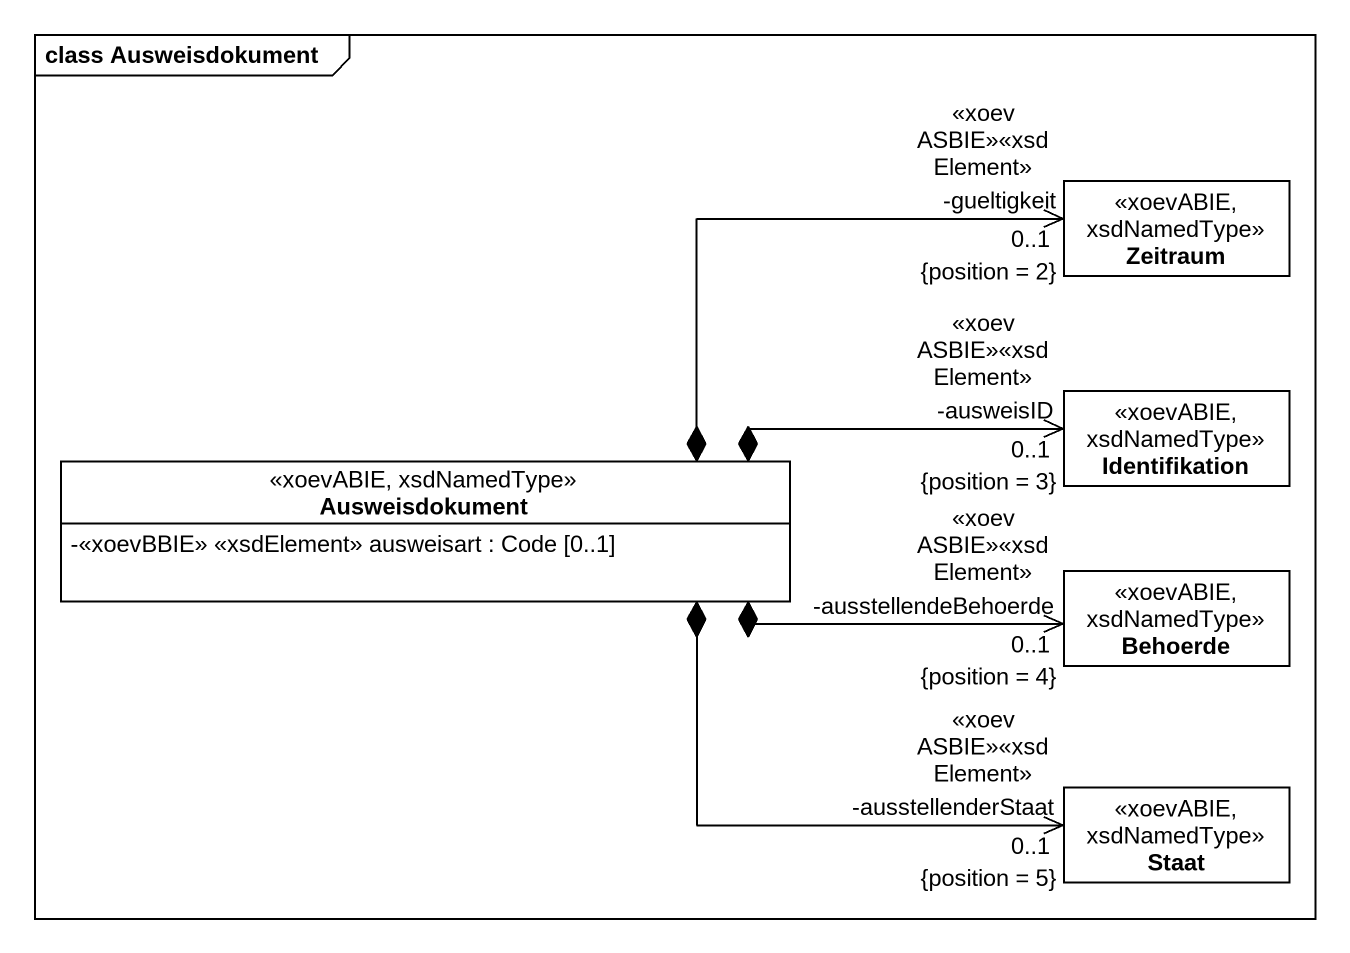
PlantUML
@startuml
mainframe class Ausweisdokument
hide circle
hide empty members
skinparam classAttributeIconSize 0
class Zeitraum <<xoevABIE, xsdNamedType>>
class Identifikation <<xoevABIE, xsdNamedType>>
class Ausweisdokument <<xoevABIE, xsdNamedType>> {
  -<<xoevBBIE>> <<xsdElement>> ausweisart : Code [0..1]
}
class Behoerde <<xoevABIE, xsdNamedType>>
class Staat <<xoevABIE, xsdNamedType>>
Ausweisdokument *-right-> "-gueltigkeit\n<<xoevASBIE>><<xsdElement>>\n0..1\n{position = 2}" Zeitraum
Ausweisdokument *-right-> "-ausweisID\n<<xoevASBIE>><<xsdElement>>\n0..1\n{position = 3}" Identifikation
Ausweisdokument *-right-> "-ausstellendeBehoerde\n<<xoevASBIE>><<xsdElement>>\n0..1\n{position = 4}" Behoerde
Ausweisdokument *-right-> "-ausstellenderStaat\n<<xoevASBIE>><<xsdElement>>\n0..1\n{position = 5}" Staat
@enduml
